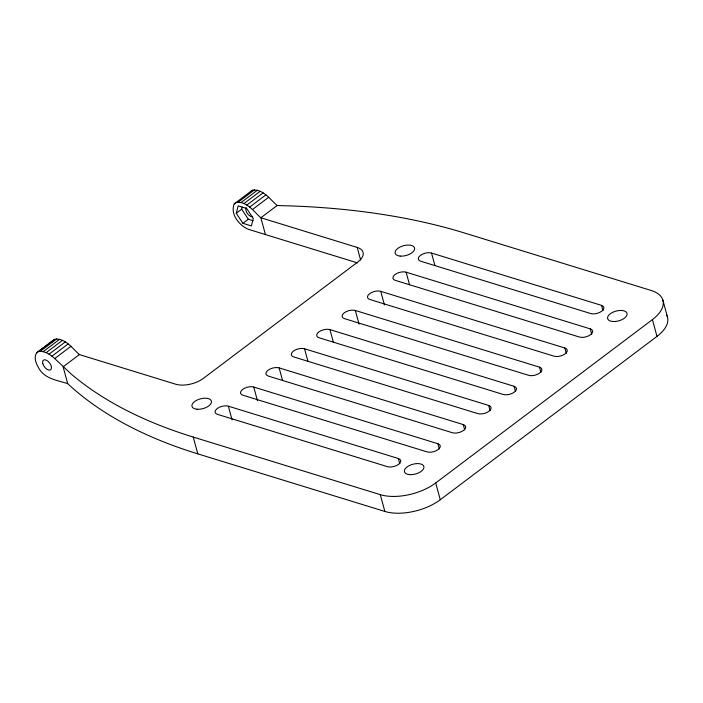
<?xml version="1.0" encoding="UTF-8"?>
<svg xmlns="http://www.w3.org/2000/svg" width="703" height="703" viewBox="0 0 703 703"><rect width="100%" height="100%" fill="white"/><g stroke="black" fill="none" stroke-linecap="round" stroke-linejoin="round"><path stroke-width="1.05" d="M236.287 213.281L238.168 205.865L246.665 208.483L253.282 218.51L251.402 225.927L242.904 223.308L236.287 213.281L241.7 209.195L242.236 207.077M357.563 262.904L248.431 229.327C239.248 225.54 229.995 214.099 234.187 203.94L235.953 202.526C246.525 200.671 253.941 211.805 260.866 217.763L357.186 247.412A20.123 10.123 -15.2 0 1 357.809 261.982L203.404 378.363A20.123 10.123 -15.2 0 1 175.688 384.216L79.377 354.567C72.453 348.609 65.036 337.484 54.465 339.338L36.451 352.994C33.489 358.047 36.319 364.136 39.052 368.644C44.948 378.873 57.488 380.385 67.681 383.618A621.443 312.615 -15.2 0 0 197.798 453.866L384.857 511.441A40.247 20.246 -15.2 0 0 440.28 499.745L656.989 336.394A40.247 20.246 -15.2 0 0 666.734 315.137M52.004 342.229L54.465 339.338M246.085 207.64C244.916 211.665 248.616 216.383 252.623 217.016M250.444 191.691L252.21 190.276C262.773 188.422 270.198 199.555 277.123 205.513L294.302 206.049A621.443 312.545 -15.2 0 1 464.138 232.904L651.189 290.471A40.247 20.246 -15.2 0 1 652.428 319.601L656.989 336.394M38.217 351.588L40.581 351.087L46.205 352.616L62.435 340.366M46.205 352.616L49.061 354.18L65.3 341.93M49.061 354.18L51.925 356.184L68.165 343.934M51.925 356.184L54.729 358.565L70.959 346.324M234.187 203.94L252.21 190.276M36.451 352.994L52.699 340.744M40.581 351.087L56.838 338.837M238.326 202.025L254.583 189.775M43.393 351.526L59.641 339.277M241.138 202.473L257.386 190.223M243.932 203.562L260.18 191.313M246.788 205.127L263.045 192.877M249.653 207.121L265.91 194.872M252.456 209.512L268.704 197.262M242.904 223.308L248.317 219.222L253.045 220.68M79.377 354.567L63.121 366.825L67.681 383.618M277.123 205.513L260.866 217.763L265.426 234.556M54.729 358.565L71.293 374.119A621.443 312.615 -15.2 0 0 193.237 437.073L380.297 494.657A40.247 20.246 -15.2 0 0 435.719 482.952L652.428 319.601M601.504 305.366A8.049 4.051 -15.2 0 1 601.75 311.192A8.049 4.051 -15.2 0 1 590.661 313.529L420.684 261.217A8.049 4.051 -15.2 0 1 420.438 255.382A8.049 4.051 -15.2 0 1 431.519 253.045L601.504 305.366L602.928 310.612M590.265 328.872A8.049 4.051 -15.2 0 1 590.52 334.698A8.049 4.051 -15.2 0 1 579.43 337.036L395.288 280.356A8.049 4.051 -15.2 0 1 395.042 274.53A8.049 4.051 -15.2 0 1 406.123 272.184L590.265 328.872L591.698 334.118M564.869 348.011A8.049 4.051 -15.2 0 1 565.124 353.837A8.049 4.051 -15.2 0 1 554.034 356.175L369.892 299.496A8.049 4.051 -15.2 0 1 369.646 293.669A8.049 4.051 -15.2 0 1 380.727 291.332L564.869 348.011L566.302 353.257M539.473 367.151A8.049 4.051 -15.2 0 1 539.728 372.985A8.049 4.051 -15.2 0 1 528.638 375.323L344.496 318.644A8.049 4.051 -15.2 0 1 344.25 312.817A8.049 4.051 -15.2 0 1 355.331 310.471L539.473 367.151L540.897 372.397M514.078 386.299A8.049 4.051 -15.2 0 1 514.332 392.125A8.049 4.051 -15.2 0 1 503.243 394.462L319.1 337.783A8.049 4.051 -15.2 0 1 318.854 331.957A8.049 4.051 -15.2 0 1 329.935 329.619L514.078 386.299L515.501 391.545M488.682 405.438A8.049 4.051 -15.2 0 1 488.928 411.264A8.049 4.051 -15.2 0 1 477.847 413.61L293.705 356.922A8.049 4.051 -15.2 0 1 293.459 351.096A8.049 4.051 -15.2 0 1 304.54 348.758L488.682 405.438L490.105 410.684M463.286 424.586A8.049 4.051 -15.2 0 1 463.532 430.412A8.049 4.051 -15.2 0 1 452.451 432.749L268.309 376.07A8.049 4.051 -15.2 0 1 268.063 370.244A8.049 4.051 -15.2 0 1 279.144 367.897L463.286 424.586L464.709 429.832M437.89 443.725A8.049 4.051 -15.2 0 1 438.136 449.551A8.049 4.051 -15.2 0 1 427.055 451.888L242.913 395.209A8.049 4.051 -15.2 0 1 242.667 389.383A8.049 4.051 -15.2 0 1 253.748 387.045L437.89 443.725L439.313 448.971M398.329 458.505A8.049 4.051 -15.2 0 1 398.575 464.332A8.049 4.051 -15.2 0 1 387.494 466.678L217.517 414.357A8.049 4.051 -15.2 0 1 217.271 408.522A8.049 4.051 -15.2 0 1 228.352 406.185L398.329 458.505L399.752 463.752M241.7 209.195L248.317 219.222M662.841 299.996L667.402 316.781M431.519 253.045L434.937 265.629M406.123 272.184L409.541 284.777M435.719 482.952L440.28 499.745M380.727 291.332L384.436 304.97M357.186 247.412L360.613 259.996M355.331 310.471L359.04 324.109M380.297 494.657L384.857 511.441M329.935 329.619L333.354 342.203M304.54 348.758L307.958 361.351M279.144 367.897L282.562 380.49M253.748 387.045L257.456 400.684M228.352 406.185L232.06 419.823M193.237 437.073L197.798 453.866M612.621 321.482A10.062 5.062 -15.2 0 0 627.129 313.925A10.062 5.062 -15.2 0 0 612.243 312.563A10.062 5.062 -15.2 0 0 612.621 321.482M409.454 474.622A10.062 5.062 -15.2 0 0 423.953 467.064A10.062 5.062 -15.2 0 0 409.076 465.702A10.062 5.062 -15.2 0 0 409.454 474.622M196.981 409.225A10.062 5.062 -15.2 0 0 211.48 401.659A10.062 5.062 -15.2 0 0 196.594 400.306A10.062 5.062 -15.2 0 0 196.981 409.225M400.148 256.085A10.062 5.062 -15.2 0 0 414.656 248.519A10.062 5.062 -15.2 0 0 399.77 247.166A10.062 5.062 -15.2 0 0 400.148 256.085M42.795 363.644A6.037 3.251 53 0 0 50.352 369.971A6.037 3.251 53 0 0 47.98 361.245A6.037 3.251 53 0 0 42.795 363.644"/></g></svg>
